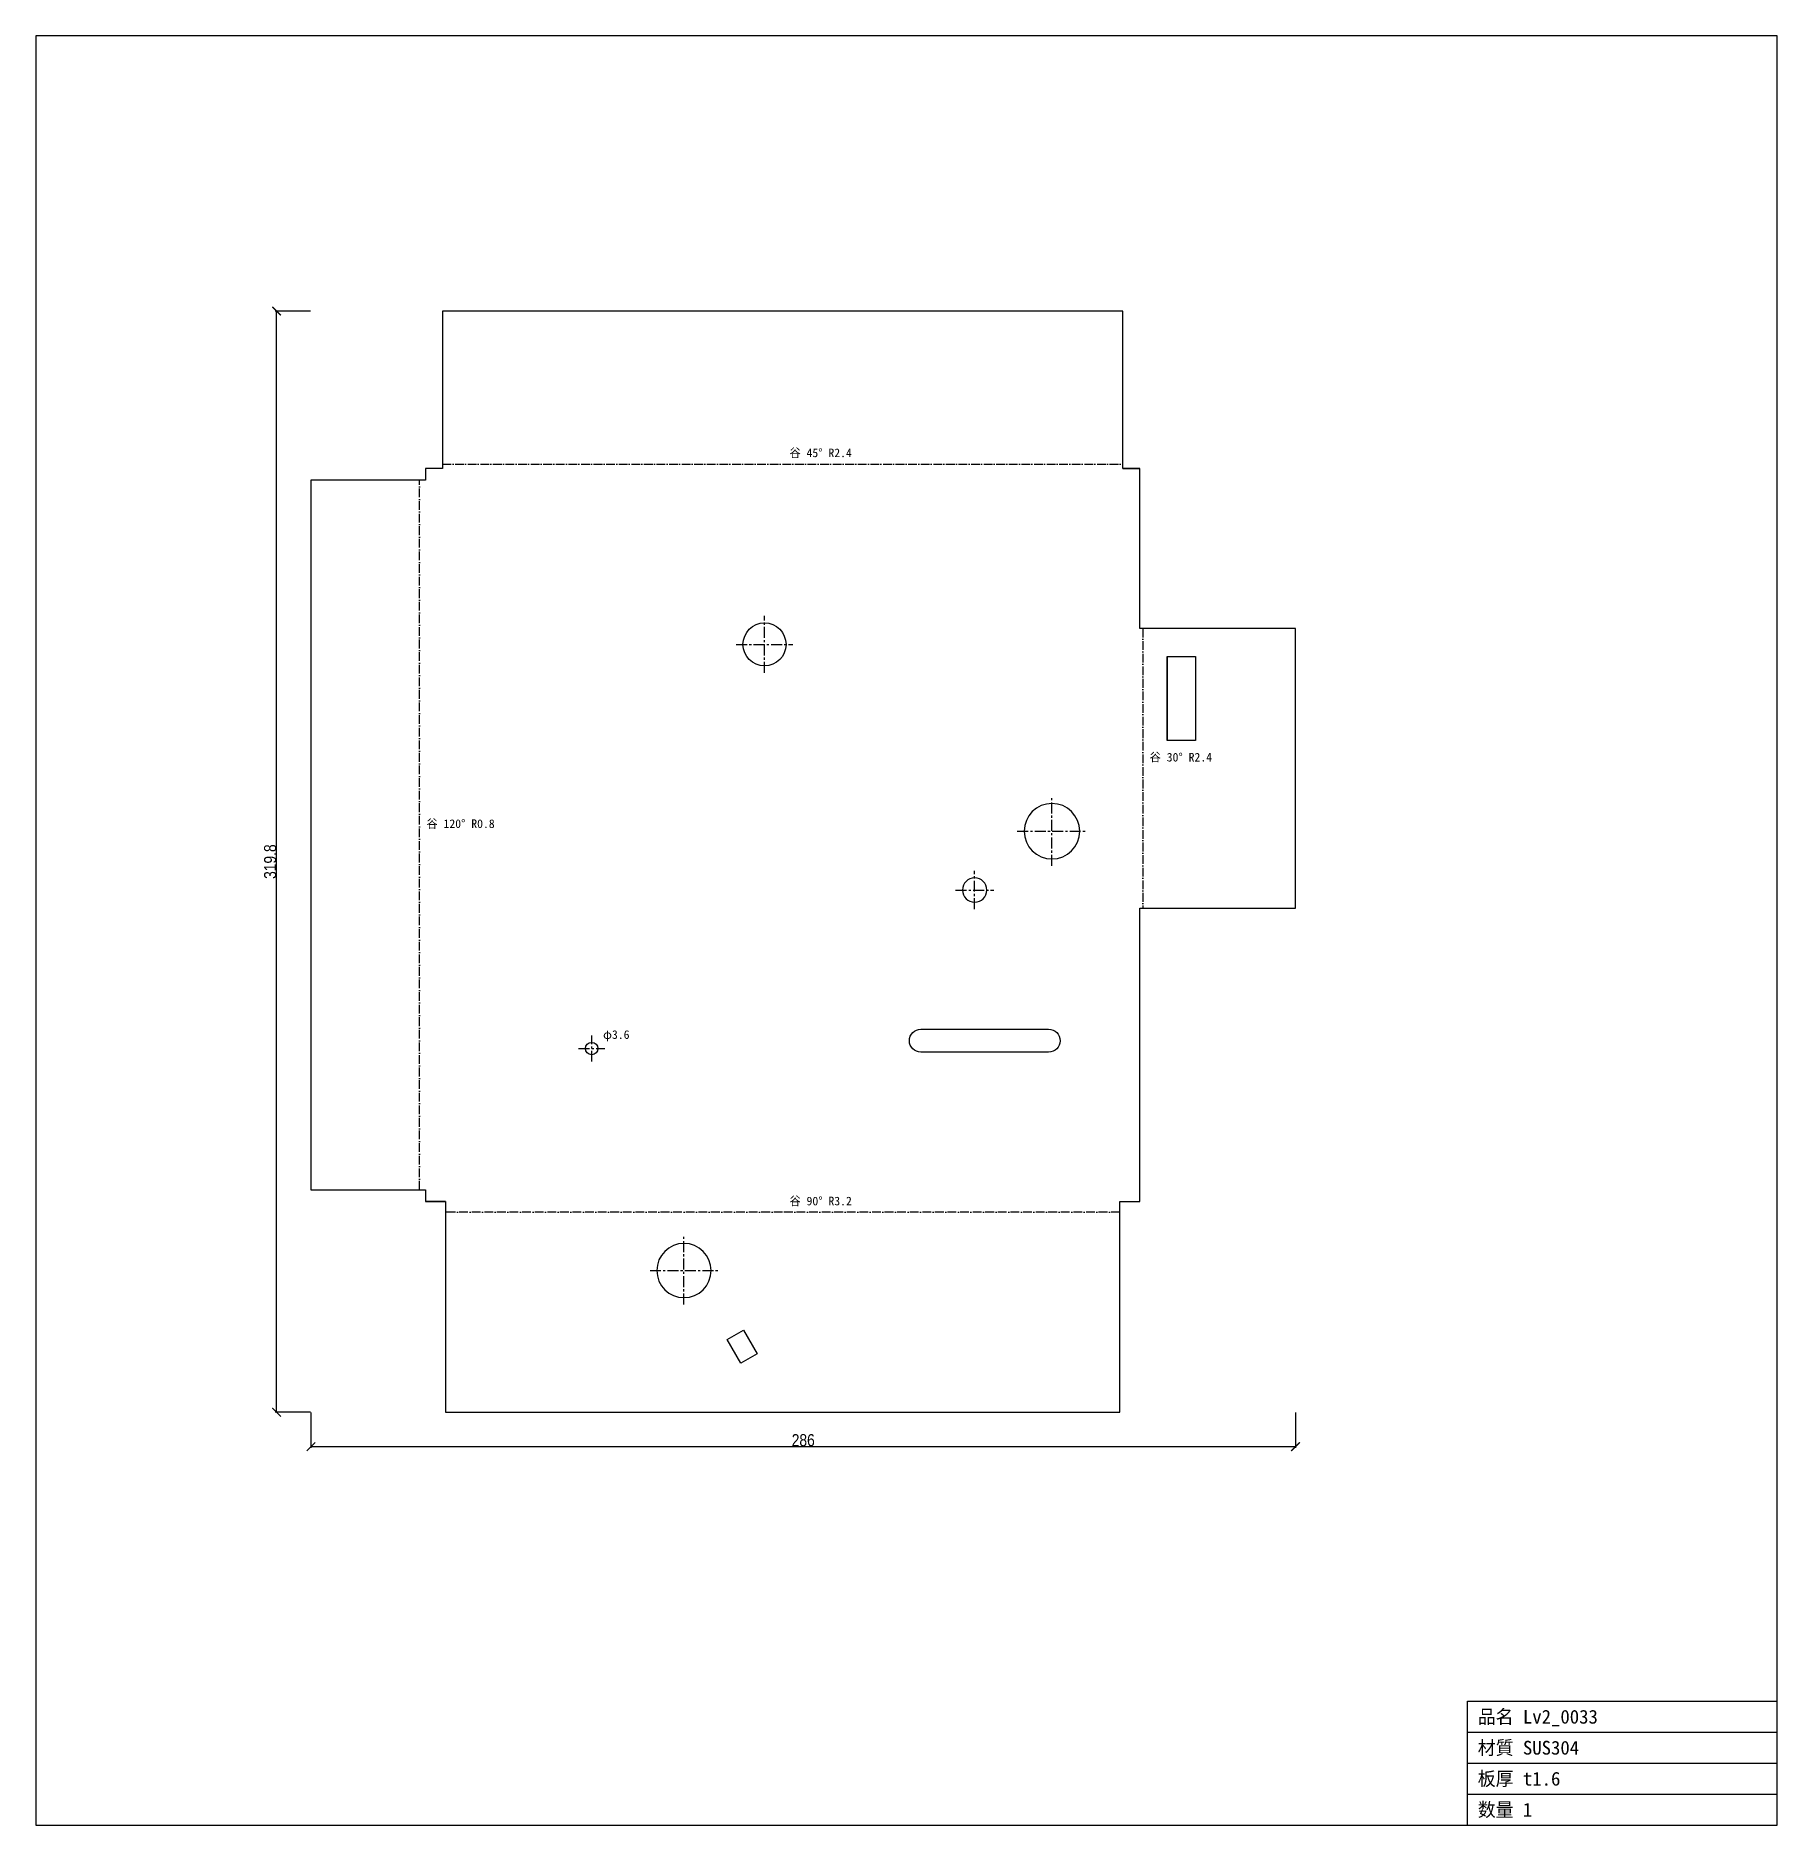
# Model space of a CAD drawing. Header units: millimetres. Extents: x -113 to 393, y -181 to 339.
import ezdxf

# ---------------------------------------------------------------- set-up
doc = ezdxf.new("R2010")
doc.units = ezdxf.units.MM
doc.linetypes.add('CENTER', pattern=[5.08, 3.175, -0.635, 0.635, -0.635])
doc.linetypes.add('DASHDOT', pattern=[3.556, 2.54, -0.508, 0, -0.508])
doc.styles.add('OpenSansCondensed-Light', font='OpenSansCondensed-Light.ttf')
doc.dimstyles.new('EZDXF', dxfattribs={"dimtxt": 0.25, "dimasz": 0.175, "dimexe": 0.375, "dimexo": 0.125, "dimgap": 0.1, "dimtad": 1, "dimlfac": 100, "dimzin": 12, "dimdsep": 46, "dimtxsty": 'OpenSansCondensed-Light', "dimblk": 'ARCHTICK', "dimcen": 2.5, "dimazin": 3, "dimtfac": 0.5, "dimtmove": 2, "dimatfit": 3})

# ---------------------------------------------------------------- blocks, each defined once
blk = doc.blocks.new('_ARCHTICK')
at = {"color": 0, "linetype": 'BYBLOCK', "const_width": 0.15}
blk.add_lwpolyline([(-0.5, -0.5), (0.5, 0.5)], dxfattribs=at)

msp = doc.modelspace()

# ---------------------------------------------------------------- linework, layer by layer
at = {"color": 7, "linetype": 'CONTINUOUS'}
for p, q in [((392.72, 338.52), (-113.18, 338.52)), ((-113.18, 338.52), (-113.18, -181.17)), ((392.72, -181.17), (392.72, 338.52)), ((54.45, 258.57), (5, 258.57)), ((5, 258.57), (5, 212.88)), ((89.62, 258.57), (54.45, 258.57)), ((125.06, 258.57), (89.62, 258.57)), ((202.57, 258.57), (125.06, 258.57)), ((202.57, 228.15), (202.57, 258.57)), ((202.57, 224.55), (202.57, 228.15)), ((202.57, 212.88), (202.57, 224.55)), ((0, 209.48), (-33.23, 209.48)), ((-33.23, 209.48), (-33.23, 156.89)), ((5, 212.88), (0, 212.88)), ((0, 212.88), (0, 209.48)), ((207.57, 212.88), (202.57, 212.88)), ((202.57, 212.88), (207.57, 212.88)), ((207.57, 166.35), (207.57, 212.88)), ((252.77, 166.35), (207.57, 166.35)), ((252.77, 85.15), (252.77, 166.34)), ((-33.23, 156.89), (-33.23, 123.64)), ((215.54, 133.84), (215.53, 158.27)), ((215.54, 158.27), (223.77, 158.27)), ((215.54, 158.27), (215.54, 133.84)), ((223.77, 158.27), (223.77, 133.84)), ((223.77, 133.84), (215.54, 133.84)), ((-33.23, 123.64), (-33.23, 3.4)), ((207.57, 38.5), (207.57, 85.15)), ((207.57, 85.15), (252.77, 85.15)), ((207.57, 18.82), (207.57, 38.5)), ((207.57, 0), (207.57, 18.82)), ((-33.23, 3.4), (0, 3.4)), ((0, 3.4), (0, 0)), ((0, 0), (5.8, 0)), ((5.8, 0), (0, 0)), ((5.8, 0), (5.8, -61.22)), ((201.77, -61.22), (201.77, 0)), ((201.77, 0), (207.57, 0)), ((87.66, -40.12), (92.41, -37.38)), ((91.65, -47.02), (87.67, -40.12)), ((92.41, -37.38), (96.39, -44.28)), ((96.4, -44.28), (91.65, -47.02)), ((5.8, -61.22), (201.77, -61.22)), ((302.72, -181.17), (302.72, -145.17)), ((302.72, -145.17), (392.72, -145.17)), ((302.72, -154.17), (392.72, -154.17)), ((302.72, -163.17), (392.72, -163.17)), ((302.72, -172.17), (392.72, -172.17)), ((-113.18, -181.17), (392.72, -181.17))]:
    msp.add_line(p, q, dxfattribs=at)
at = {"color": 4, "linetype": 'DASHDOT'}
for p, q in [((5, 214.14), (202.57, 214.14)), ((-1.68, 3.4), (-1.68, 209.48)), ((208.41, 166.35), (208.41, 85.15)), ((103.78, -3.14), (5.8, -3.14)), ((201.77, -3.14), (103.78, -3.14))]:
    msp.add_line(p, q, dxfattribs=at)
at = {"color": 1, "linetype": 'CENTER'}
for p, q in [((98.52, 153.5), (98.52, 170.01)), ((90.27, 161.76), (106.78, 161.76)), ((182.02, 97.44), (182.02, 117.57)), ((171.95, 107.5), (192.08, 107.5)), ((159.57, 84.88), (159.57, 95.96)), ((154.03, 90.42), (165.11, 90.42)), ((48.31, 40.58), (48.31, 48.19)), ((44.51, 44.39), (52.12, 44.39)), ((75.13, -29.95), (75.13, -10.2)), ((65.26, -20.08), (85.01, -20.08))]:
    msp.add_line(p, q, dxfattribs=at)
at = {"color": 7, "linetype": 'CONTINUOUS'}
msp.add_lwpolyline([(143.96, 50.02), (181.06, 50.02, -1), (181.06, 43.32), (143.96, 43.32, -1)], format="xyb", close=True, dxfattribs=at)
for centre, radius in [((98.52, 161.76), 6.25), ((48.31, 44.39), 1.8)]:
    msp.add_circle(centre, radius, dxfattribs=at)
for centre, radius, start, end in [((182.02, 107.5), 8.06, 0, 180), ((182.02, 107.5), 8.06, 180, 0), ((159.57, 90.42), 3.54, 0, 180), ((159.57, 90.42), 3.54, 180, 0), ((75.13, -20.08), 7.88, 0, 180), ((75.13, -20.08), 7.88, 180, 0)]:
    msp.add_arc(centre, radius, start, end, dxfattribs=at)

# ---------------------------------------------------------------- texts
at = {"color": 2}
for s, height, p in [('谷 45° R2.4', 2.5, (105.78, 216.14)), ('谷 30° R2.4', 2.5, (210.41, 127.75)), ('谷 120° R0.8', 2.5, (0.32, 108.44)), ('φ3.6', 2.5, (51.62, 47.19)), ('谷 90° R3.2', 2.5, (105.78, -1.14)), ('品名 Lv2_0033', 4, (305.72, -151.67)), ('材質 SUS304', 4, (305.72, -160.67)), ('板厚 t1.6', 4, (305.72, -169.67)), ('数量 1', 4, (305.72, -178.67))]:
    msp.add_text(s, height=height, dxfattribs=at).set_placement(p)

# ---------------------------------------------------------------- dimensions: what is measured, and where the dimension line sits
at = {"color": 8}
msp.add_linear_dim(base=(-43.23, -61.22), p1=(-33.23, -61.22), p2=(-33.23, 258.57), angle=90, dimstyle='EZDXF', override={"dimtxt": 3.5, "dimasz": 2.5, "dimdec": 1, "dimlfac": 1}, dxfattribs=at).render()
msp.add_linear_dim(base=(-33.23, -71.22), p1=(-33.23, -61.22), p2=(252.77, -61.22), dimstyle='EZDXF', override={"dimtxt": 3.5, "dimasz": 2.5, "dimdec": 1, "dimlfac": 1}, dxfattribs=at).render()

doc.saveas('drawing.dxf')
